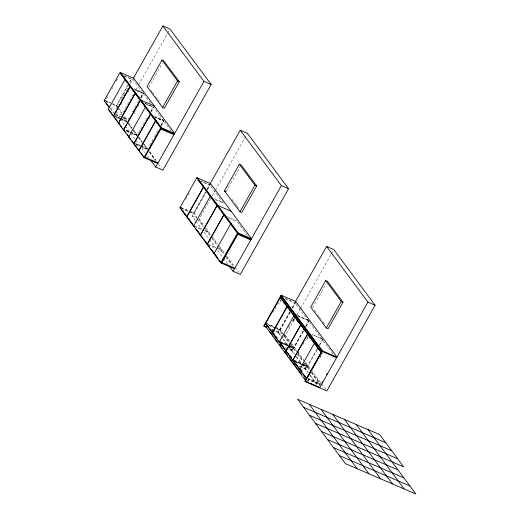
<?xml version="1.0" encoding="UTF-8"?>
<svg xmlns="http://www.w3.org/2000/svg" width="520" height="520" viewBox="0 0 520 520"><rect width="100%" height="100%" fill="white"/><g stroke="black" fill="none" stroke-linecap="round" stroke-linejoin="round"><path stroke-width="0.39" stroke-dasharray="2.6 1.95" d="M106.444 98.605L107.62 96.519M111.924 88.874L112.71 87.484M116.233 81.231L118.586 77.058M117.091 107.224L116.162 105.976L127.874 85.183M129.441 82.4L131.404 78.923L129.266 83.388M128.876 84.084L116.734 105.625L113.152 104.085M116.565 108.166L118.944 103.955M121.316 99.736L124.878 93.418M126.458 90.61L128.83 86.398M130.416 83.584L132.788 79.371M120.841 104.949L122.427 102.128M127.985 92.267L129.578 89.447M133.25 94.406L121.771 114.77L116.025 112.294M135.623 90.194L137.995 85.976M138.392 85.273L167.278 34.008M167.674 33.306L169.26 30.498M122.798 118.19L126.38 119.737L126.737 119.099L123.955 115.343M120.835 118.749L127.4 121.583L127.179 121.284L129.961 116.356M132.34 112.125L135.915 105.788M137.501 102.966L139.087 100.152M140.68 97.331L143.059 93.106L134.401 89.375M140.894 97.624L143.273 93.392M140.894 97.63L143.637 92.762M141.115 97.916L143.494 93.691L135.558 90.272M133.841 113.776L136.22 109.551M137.806 106.73L139.399 103.916M148.792 87.367L162.572 62.914M138.587 132.931L141.765 127.296M143.351 124.481L146.926 118.138M150.898 111.091L153.276 106.867M150.722 112.093L153.491 107.153L159.075 114.666M151.333 111.677L153.712 107.452L145.054 103.721M148.824 119.08L150.41 116.266M149.604 145.288L152.776 139.646M154.369 136.832L157.937 130.488M160.719 125.56L163.495 120.627L155.558 117.208M161.337 125.151L163.709 120.913L159.536 115.291M161.155 126.145L163.93 121.212L155.272 117.481M185.809 199.264L189.384 192.92M195.377 220.467L191.984 215.904L205.439 192.03M207.025 189.222L209.794 184.301M196.892 218.147L193.596 213.72L205.868 191.945M207.454 189.124L209.839 184.899L201.084 181.129M206.875 190.827L194.175 213.369L189.072 211.172M207.272 190.119L210.054 185.192L200.675 181.149M210.645 198.633L199.173 218.998L204.009 225.518M212.232 195.826L215 190.911M215.397 190.209L247.052 134.024M226.187 191.594L239.967 167.141M272.889 312.631L275.997 307.119M277.55 304.363L278.324 302.985L279.156 303.342L280.735 300.541M280.911 299.546L279.156 303.342M289.783 311.779L278.115 332.456L273.865 330.629M291.714 308.347L295.262 302.048M290.017 312.026L278.519 332.436L271.525 329.42M292.325 307.938L295.477 302.341M290.238 312.319L280.488 329.608L274.677 327.106M292.572 308.165L295.692 302.633M283.413 336.505L284.583 334.438M288.464 327.542L290.791 323.408M292.357 321.12L294.327 317.616M294.548 317.909L292.786 321.698L294.365 318.897M289.815 341.068L285.486 335.238L294.593 319.085M296.966 314.873L300.131 309.257M300.528 308.555L330.993 254.475M331.389 253.773L332.976 250.965M312.507 307.834L326.287 283.381M291.531 350.526L292.923 348.043M303.05 330.785L293.696 347.386L289.328 345.507M305.389 326.638L308.893 320.411M303.264 331.078L292.156 350.792L285.155 347.776M305.994 326.235L309.108 320.697M303.478 331.364L294.125 347.965L289.036 345.774M306.209 326.521L309.329 320.99M297.824 353.483L299.377 350.727M302.874 344.526L305.201 340.392M308.178 336.265L306.423 340.06L307.996 337.259M305.162 368.882L306.56 366.405M317.284 348.745L305.786 369.154L300.911 367.049M319.235 345.287L322.745 339.06L311.922 334.399M317.109 349.726L307.756 366.327L302.666 364.137M319.839 344.884L322.959 339.346M320.327 356.571L321.392 354.685M319.833 358.118L322.673 353.087M307.541 380.854L308.243 379.613L320.086 384.722M307.6 381.453L308.646 379.594L319.976 384.469L318.929 386.328M307.814 381.738L308.861 379.88L307.925 378.619M124.312 75.875L133.062 79.638L150.709 103.409M123.831 75.861L131.619 79.216M134.16 88.68L142.181 92.138M135.258 89.947L143.28 93.398M145.34 103.448L151.834 106.242M144.749 103.395L152.776 106.853M153.868 115.888L163.345 119.971M155.051 117.189L162.994 120.614M105.053 100.399L110.786 102.869M111.501 103.174L116.519 105.339L118.378 107.841M105.267 100.692L110.285 102.849M106.126 101.653L109.713 103.194M112.58 104.429L116.162 105.976M115.271 114.159L121.004 116.63M121.719 116.935L126.737 119.099M114.913 114.797L119.931 116.955M114.056 115.635L119.886 118.144M120.614 118.463L127.179 121.284M114.27 115.921L120.107 118.443M116.675 117.163L119.594 118.417M122.512 119.672L126.887 121.556M116.103 117.507L127.043 122.22L137.261 135.98L132.158 133.783M126.458 130.338L130.104 131.905M130.839 132.223L137.397 135.044M125.944 130.312L136.89 135.031M126.165 130.611L129.812 132.178M130.54 132.49L137.105 135.317M127.049 131.586L129.24 132.529M134.492 143.156L140.322 145.665M141.056 145.984L147.615 148.805M136.169 144.073L139.815 145.652M140.543 145.958L147.108 148.792M135.655 144.053L140.03 145.938M140.758 146.256L146.595 148.766M135.811 144.716L139.458 146.289M142.376 147.544L146.751 149.428M214.35 198.536L223.1 202.306M215.449 199.803L223.47 203.255L209.839 184.899M227.253 216.58L236.73 220.662M229.08 218.16L237.1 221.618M180.83 207.428L188.851 210.88M189.586 211.198L193.96 213.083L196.781 216.879M181.051 207.714L188.338 210.86M181.201 208.377L188.494 211.517M189.222 211.835L193.596 213.72M191.984 215.904L197.015 218.069M194.467 225.784L202.488 229.242M203.216 229.554L207.591 231.439L207.233 232.076L202.858 230.191M194.109 226.421L202.131 229.879M208.097 244.147L216.119 247.598M216.847 247.91L221.221 249.795L220.864 250.432L216.489 248.553M207.74 244.784L215.761 248.235M285.591 298.279L294.249 302.01M285.019 298.63L294.398 302.666M297.349 315.439L308.172 320.099M297.564 315.731L308.386 320.392M298.506 316.329L307.886 320.365M312.137 334.685L322.238 339.04M266.461 323.369L274.456 326.814M275.184 327.125L280.274 329.316L282.627 332.481M266.675 323.661L273.949 326.788M269.009 325.26L275.048 327.86M275.756 328.166L279.916 329.959L283.68 335.023M268.892 325.403L279.513 329.979M271.811 329.349L283.335 334.308M284.05 334.62L285.486 335.238M271.739 329.713L273.156 330.324M279.877 341.438L288.606 345.196M280.092 341.725L288.093 345.169M288.821 345.488L293.911 347.678M281.034 342.329L288.308 345.462M281.378 342.875L289.172 346.229M289.881 346.535L292.708 347.757L291.317 350.233L288.483 349.011M279.734 342.368L293.553 348.316M281.814 343.46L288.892 346.509M289.601 346.814L293.144 348.335L291.746 350.818L288.912 349.596M285.649 347.796L287.775 348.706M293.728 360.087L301.724 363.532M302.452 363.844L307.541 366.035M293.943 360.373L301.938 363.818M302.803 364.585L295.016 361.231L295.23 361.524M303.511 364.891L306.345 366.113L304.947 368.589L302.114 367.374M294.093 361.036L300.898 363.968M303.55 365.105L307.183 366.672M295.445 361.816L302.53 364.865M303.238 365.17L306.774 366.697L305.383 369.174L302.549 367.952M299.28 366.151L301.405 367.068M298.792 366.138L300.209 366.75M307.866 378.463L320.229 383.786M308.081 378.749L320.45 384.085M150.677 89.901L152.087 91.806M152.555 92.443L155.383 96.245M155.857 96.883L157.267 98.781M157.736 99.417L160.563 103.22M231.842 199.206L234.669 203.014M235.138 203.645L236.548 205.55M237.022 206.186L238.908 208.722M314.392 310.375L317.219 314.178M317.688 314.815L319.105 316.713M319.572 317.35L322.4 321.152M322.868 321.789L324.753 324.324M164.184 121.55L171.151 130.93M237.575 222.248L247.448 235.541M296.082 304.272L333.132 354.166M197.184 179.881L199.062 182.41M118.846 108.466L122.096 112.84M117.552 107.848L122.2 114.108M124.059 116.61L126.38 119.737M128.791 123.461L132.048 127.835M133.9 130.338L137.618 135.343M139.009 137.222L142.266 141.596M144.118 144.099L147.375 148.48M149.695 151.606L156.195 160.362M123.708 117.377L126.614 121.284M127.095 121.94L131.93 128.453M132.418 129.103L142.09 142.136M142.578 142.785L146.933 148.655M149.351 151.912L155.642 160.381M158.542 164.287L161.447 168.201M205.946 228.124L211.269 235.287M211.75 235.937L217.555 243.756M219.492 246.363L224.816 253.533M226.753 256.139L234.494 266.565M234.975 267.215L238.849 272.428M291.74 343.655L297.031 350.779M297.512 351.423L303.758 359.84M305.682 362.434L310.492 368.907M310.973 369.551L321.067 383.149M321.548 383.799L325.877 389.623M138.651 137.859L141.901 142.233M143.761 144.736L147.478 149.74M149.338 152.243L155.376 160.375M198.66 219.408L210.411 235.235M212.29 237.77L224.042 253.597M226.395 256.763L232.98 265.623M284.505 335.017L289.679 341.978M290.147 342.615L297.2 352.112M297.668 352.742L304.72 362.238M305.195 362.869L309.894 369.2M311.772 371.735L320.704 383.76M197.359 218.784L203.469 227.013M205.355 229.541L211.464 237.776M211.933 238.407L218.042 246.636M218.517 247.267L223.685 254.234M226.037 257.4L231.68 264.992M284.147 335.654L290.257 343.882M290.726 344.513L295.9 351.481M297.778 354.01L302.952 360.978M304.831 363.506L309.536 369.837M311.415 372.372L320.814 385.028M282.113 333.489L279.292 329.687L277.901 332.169L282.126 337.863M283.998 336.018L290.108 344.247M290.576 344.877L295.75 351.845M297.628 354.374L302.796 361.341M303.271 361.972L309.381 370.201M311.259 372.736L319.722 384.131M116.526 114.283L119.424 118.19M119.912 118.846L124.748 125.359M125.229 126.009L130.072 132.529M130.553 133.178L139.75 145.555M141.68 148.161L145.067 152.724M147.492 155.981L148.941 157.937M195.858 221.117L202.15 229.587M204.081 232.193L215.696 247.832M217.633 250.439L222.95 257.608M223.438 258.258L227.792 264.121M278.304 332.144L287.924 345.091M288.392 345.728L294.651 354.159M296.381 356.493L301.555 363.454M301.867 363.87L308.139 372.313M310.017 374.849L318.006 385.606M282.601 338.494L288.711 346.723M289.178 347.36L294.353 354.322M296.231 356.856L301.405 363.818M301.873 364.449L307.983 372.684M309.868 375.213L317.382 385.34M110.63 107.906L114.341 112.912M110.266 108.544L113.523 112.918M271.726 329.875L273.137 331.773M273.605 332.404L277.836 338.104M280.657 341.9L283.01 345.066M290.531 355.193L291.467 356.46M295.704 362.161L296.641 363.428M300.872 369.122L303.225 372.288M300.722 369.486L302.601 372.021"/><path stroke-width="0.78" d="M109.2 107.542L104.137 100.731L120.055 72.475L161.148 128.362M120.627 72.683L161.551 127.79L174.675 133.439L133.757 78.332L120.627 72.683L120.27 73.32L122.616 76.479M144.586 157.749L143.969 157.476L108.251 109.382L125.119 79.293L125.431 80.262M133.185 78.669L162.864 26L170.047 29.094L211.172 84.474L162.897 170.15L155.714 167.056L150.878 160.544M133.393 78.969L133.757 78.332M130.54 87.145L130.227 86.171L113.308 116.194L113.978 116.526M113.36 116.259L130.273 86.236M113.913 116.565L114.276 115.927M135.382 93.119L118.469 123.142L119.087 123.409M161.993 60.053L147.03 86.606L162.572 107.536L164.333 108.297L179.296 81.744L163.755 60.814L161.993 60.053L177.535 80.984L179.296 81.744M123.578 130.019L140.491 99.996M128.687 136.903L145.555 106.815M153.855 106.522L154.219 105.885L141.089 100.237L140.732 100.874L140.446 99.931L123.526 129.954L124.195 130.286M150.716 113.763L133.796 143.78L139.464 150.969M162.572 107.536L177.535 80.984M138.905 150.663L155.825 120.64M143.969 157.476L160.881 127.459M157.697 163.501L144.573 157.852L161.551 127.79M155.714 167.056L203.989 81.38L162.864 26M179.914 207.76L196.833 177.736L237.946 233.656L221.39 263.036L220.766 262.769L179.914 207.76L180.537 208.026M180.472 208.065L180.83 207.428M197.047 178.575L197.405 177.938L210.529 183.593L251.466 238.719L238.342 233.064L197.405 177.938M186.686 216.873L203.6 186.849L203.911 187.817M186.732 216.938L203.651 186.914M210.191 183.599L240.266 130.227L247.448 133.322L288.574 188.708L240.299 274.385L233.116 271.291L229.242 266.078M210.171 184.23L210.529 183.593M193.55 226.115L210.418 196.027L210.73 197.002M224.425 190.84L239.389 164.287L241.15 165.042L256.692 185.972L241.728 212.524L239.967 211.77L224.425 190.84L225.602 191.341M217.542 206.18L217.237 205.212L200.317 235.228L201.955 236.867M200.369 235.294L217.282 205.276M217.522 206.147L217.88 205.511L231.004 211.159M207.181 244.478L224.1 214.455L207.136 244.413L207.805 244.744M214 253.656L230.867 223.567L231.133 224.471M239.967 211.77L254.93 185.211L239.389 164.287M220.766 262.769L237.686 232.745M227.864 250.933L228.657 249.529M234.5 268.794L221.37 263.139L238.342 233.064M233.116 271.291L281.392 185.614L240.266 130.227M266.786 327.581L263.868 325.93L281.164 295.172L295.601 301.386L336.966 357.097L322.53 350.876L281.164 295.172M264.082 326.216L281.041 296.12M281.138 298.981L282.094 297.284M281.307 298.851L282.159 297.329M281.522 299.137L282.704 297.037M266.994 325.163L265.947 327.022L305.435 380.192M272.356 332.878L287.105 306.716M295.243 302.022L326.579 246.467L333.769 249.561L375.115 305.24L326.839 390.923L304.98 381.29L321.939 351.201M294.723 316.921L295.516 315.517M294.938 317.207L296.12 315.107M295.152 317.499L295.945 316.095M280.625 343.519L279.578 345.378L280.202 345.644M325.709 280.527L310.745 307.079L326.287 328.003L328.048 328.764L343.012 302.211L327.47 281.281L325.709 280.527L341.25 301.45L343.012 302.211M300.736 325.072L285.994 351.24L286.618 351.507M292.76 360.353L307.502 334.191L308.172 334.522M292.812 360.418L307.554 334.256M308.575 335.569L309.757 333.463M308.789 335.855L309.575 334.457M294.262 361.875L293.215 363.74L293.833 364.007M326.287 328.003L341.25 301.45M321.139 352.547L321.757 352.813L280.904 297.804L280.286 297.538L321.139 352.547L306.397 378.709L265.544 323.7L269.067 327.873M305.195 381.582L322.53 350.876M321.952 383L322.731 381.615M326.638 374.686L327.418 373.295M326.579 246.467L367.933 302.146L319.651 387.829L304.98 381.29M203.989 81.38L211.172 84.474M104.137 100.731L104.76 100.997M161.167 128.394L174.317 134.082M160.803 129.025L173.933 134.687M108.251 109.382L108.869 109.648M281.392 185.614L288.574 188.708M119.041 123.344L118.417 123.078L135.337 93.054L135.649 94.023M254.93 185.211L256.692 185.972M128.635 136.838L129.311 137.169M134.368 143.988L133.751 143.715L150.663 113.698L150.976 114.666M139.529 150.93L138.859 150.599L155.773 120.575L156.084 121.544M144.924 157.209L158.054 162.864M236.977 232.349L237.946 233.656L251.095 239.337M237.984 233.701L251.108 239.356M237.53 234.084L250.738 239.974M193.499 226.05L194.168 226.382M367.933 302.146L375.115 305.24M213.954 253.591L214.624 253.922M221.728 262.496L234.858 268.158M287.722 306.982L287.053 306.651L272.311 332.813L272.981 333.144M294.541 316.16L293.872 315.829L279.175 342.056L279.799 342.329M301.36 325.344L300.69 325.013L285.948 351.175L286.565 351.442M314.99 343.7L314.32 343.369L299.624 369.597L300.248 369.863M263.868 325.93L266.753 327.171M336.609 357.734L322.153 351.488L280.807 295.808M279.13 341.991L279.747 342.264M299.579 369.531L300.203 369.798L295.367 363.291M310.791 383.598L315.042 385.424M316.459 386.035L318.578 386.951M303.557 407.303L385.762 442.709M309.536 415.356L391.742 450.762M315.517 423.404L397.716 458.809M321.49 431.457L403.696 466.856L379.782 434.662L297.583 399.256L345.404 463.651L415.863 494L368.043 429.604M327.47 439.504L397.93 469.853M333.444 447.558L403.91 477.9M339.424 455.604L409.884 485.953M123.539 77.721L127.406 82.927M128.187 83.98L134.693 92.742M135.499 93.821L139.341 98.995M141.661 102.122L156.526 122.142M156.91 122.662L160.719 127.784M199.42 181.772L208 193.323M208.267 193.681L219.96 209.436M221.806 211.913L224.66 215.761M224.809 215.963L236.093 231.153M282.132 297.388L322.069 351.169M284.024 302.868L284.986 304.168M296.536 319.716L298.493 322.413M303.752 329.433L304.714 330.733M309.524 337.214L310.486 338.507M317.258 347.678L318.221 348.978M356.298 424.541L404.118 488.943M344.552 419.484L392.379 483.886M106.087 102.915L109.337 107.289M109.33 110.266L112.554 114.602M114.38 117.195L117.169 120.945M118.099 122.194L121.81 127.199M122.74 128.453L125.99 132.828M127.419 134.628L130.637 139.087M131.566 140.335L133.887 143.462M140.394 152.224L144.573 157.852M181.987 209.976L185.374 214.539M189.286 219.811L192.673 224.367M197.073 230.289L200.453 234.845M204.373 240.123L207.76 244.68M208.286 245.394L209.255 246.694M212.154 250.601L217.035 257.179M219.453 260.436L221.39 263.036M180.941 208.696L183.761 212.498M184.704 213.759L189.878 220.727M190.814 221.994L194.109 226.421M195.52 228.326L198.809 232.752M199.745 234.019L204.451 240.35M205.387 241.618L207.74 244.784M208.208 245.414L209.15 246.681M210.093 247.949L213.85 253.013M214.792 254.28L218.082 258.707M219.024 259.974L221.37 263.139M271.967 331.78L276.367 337.707M280.28 342.979L284.147 348.185M288.067 353.457L291.447 358.013M303.147 373.769L306.534 378.326M266.103 324.006L268.925 327.802M269.861 329.069L273.624 334.132M274.56 335.4L277.856 339.833M278.792 341.101L288.197 353.762M289.133 355.024L292.897 360.094M293.839 361.354L297.596 366.418M298.538 367.685L301.828 372.119M304.181 375.284L306.527 378.45M332.813 414.427L380.634 478.829M269.861 331.721L273.15 336.147M274.56 338.046L277.381 341.848M279.26 344.376L282.081 348.179M284.433 351.344L287.722 355.771M289.133 357.675L292.422 362.102M293.618 363.714L294.053 364.293M294.307 364.637L297.128 368.433M298.064 369.7L301.353 374.134M304.174 377.929L305.584 379.828M321.067 409.37L368.888 473.772M309.322 404.313L357.143 468.715M230.912 223.633L231.179 224.536M196.833 177.736L197.093 178.639"/></g></svg>
